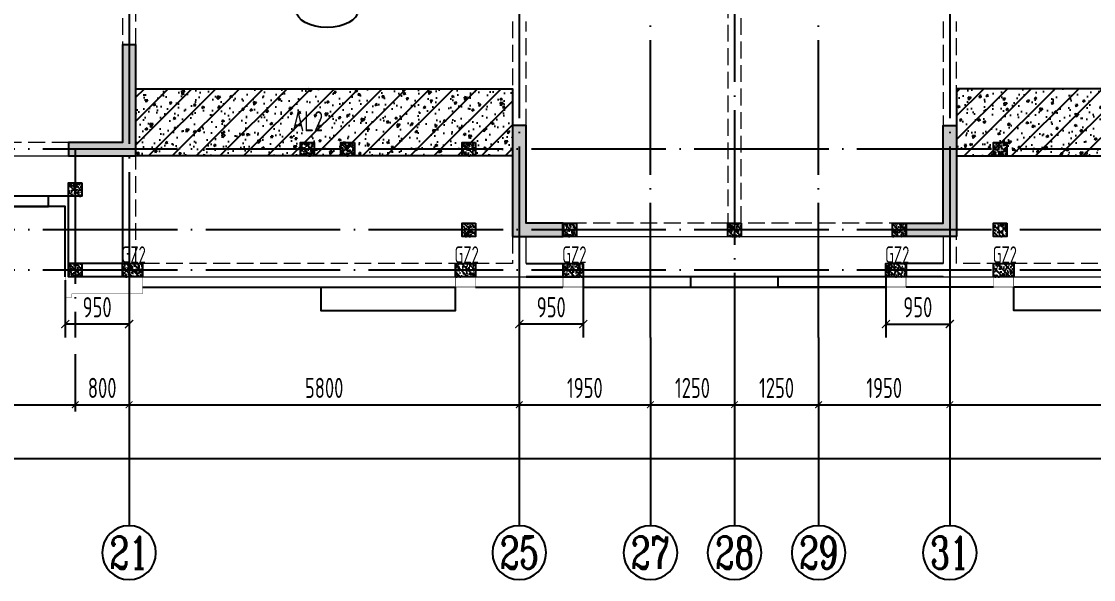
# Model space of a CAD drawing. Extents: x -812054 to 22247, y -644080 to 1003627.
# Drawn here: x -341756 to -325820, y -231960 to -223660 of the extents above; entities that cross this region are included whole.
import ezdxf
from ezdxf.enums import TextEntityAlignment as Align

# ---------------------------------------------------------------- set-up
doc = ezdxf.new("R2010")
doc.units = 0
doc.header["$LTSCALE"] = 1000
for name, pattern in [('DASH', [0.35, 0.25, -0.1]), ('DASHED', [0.75, 0.5, -0.25]), ('DOTE', [2.42, 2, -0.2, 0.02, -0.2])]:
    doc.linetypes.add(name, pattern=pattern)
doc.layers.get('0').update_dxf_attribs({"linetype": 'CONTINUOUS'})
doc.layers.get('DEFPOINTS').update_dxf_attribs({"linetype": 'CONTINUOUS'})
for name, color, linetype in [('A-AXIS', 1, 'CONTINUOUS'), ('A-DOTE', 10, 'DOTE'), ('AXIS_NUM', 7, 'CONTINUOUS'), ('BEAM', 4, 'DASHED'), ('BEAM_CON', 4, 'CONTINUOUS'), ('ROOF', 183, 'CONTINUOUS'), ('S-B板标注', 3, 'CONTINUOUS'), ('S-B板边线', 2, 'CONTINUOUS'), ('S-L主梁线', 4, 'DASH'), ('S-Q墙填充', 252, 'CONTINUOUS'), ('S-Q墙实线', 6, 'CONTINUOUS'), ('S-Q墙标注', 3, 'CONTINUOUS'), ('S-Y一般标注', 3, 'CONTINUOUS'), ('S-构造柱', 212, 'CONTINUOUS'), ('S-构造柱编号', 130, 'CONTINUOUS'), ('TEXT', 2, 'CONTINUOUS'), ('看线', 251, 'CONTINUOUS')]:
    doc.layers.add(name, color=color, linetype=linetype)
doc.layers.add('配箍校核', color=34, linetype='CONTINUOUS', plot=False)
doc.styles.add('TSSD_Axis', font='complex.shx', dxfattribs={"width": 0.7, "bigfont": 'hztxt.shx'})
doc.styles.add('TSSD_DIMENSION', font='Tssdeng.shx', dxfattribs={"width": 0.7, "bigfont": 'tssdchn.shx'})
doc.styles.add('TSSD_REIN', font='tssdeng.shx', dxfattribs={"width": 0.7, "height": 300, "bigfont": 'tssdchn.shx'})
doc.styles.add('结构文字', font='zstxt.shx', dxfattribs={"width": 0.7, "bigfont": 'zshz.shx'})
doc.dimstyles.new('STRUCK', dxfattribs={"dimtxt": 400, "dimasz": 121, "dimexe": 200, "dimexo": 150, "dimgap": 115, "dimtad": 1, "dimdec": 0, "dimdsep": 46, "dimtxsty": '结构文字', "dimblk": 'ARCHTICK', "dimcen": 400, "dimclrd": 3, "dimclre": 3, "dimclrt": 7, "dimadec": 0, "dimazin": 0, "dimtfac": 1, "dimtdec": 0, "dimtix": 1, "dimtmove": 2, "dimatfit": 3, "dimldrblk": '_DIMX', "dimfxl": 1, "dimtolj": 1, "dimtzin": 0, "dimarcsym": 0})
doc.dimstyles.new('TSSD_100_100', dxfattribs={"dimtxt": 300, "dimasz": 100, "dimexe": 100, "dimexo": 250, "dimgap": 100, "dimtad": 1, "dimdec": 0, "dimzin": 0, "dimdsep": 46, "dimtxsty": 'TSSD_DIMENSION', "dimblk": 'ARCHTICK', "dimcen": 0, "dimdle": 100, "dimclrt": 7, "dimadec": 0, "dimazin": 0, "dimtfac": 1, "dimtdec": 0, "dimtix": 1, "dimtmove": 2, "dimatfit": 3, "dimldrblk": 'ARCHTICK', "dimfxl": 1, "dimtolj": 1, "dimtzin": 0, "dimarcsym": 0})

# ---------------------------------------------------------------- blocks, each defined once
blk = doc.blocks.new('ts_axno')
at = {"color": 0, "linetype": 'ByBlock', "lineweight": -2}
blk.add_circle((0, 0), 0.5, dxfattribs=at)
at = {"color": 0, "linetype": 'ByBlock', "lineweight": -2, "style": 'TSSD_Axis', "width": 0.7}
blk.add_attdef('A', text='', height=0.6, dxfattribs=at).set_placement((0, 0), align=Align.MIDDLE_CENTER)
blk = doc.blocks.new('_ArchTick')
at = {"color": 0, "linetype": 'ByBlock', "const_width": 0.15}
blk.add_lwpolyline([(-0.5, -0.5), (0.5, 0.5)], dxfattribs=at)
blk = doc.blocks.new('*D108')
at = {"layer": 'DEFPOINTS', "color": 0, "transparency": 16777216}
for p in [(32300, 3600), (33100, 3600), (33100, 2600)]:
    blk.add_point(p, dxfattribs=at)
at = {"layer": 'S-Y一般标注', "color": 0, "lineweight": -2, "transparency": 16777216}
for p, q in [((32300, 3350), (32300, 2500)), ((33100, 3350), (33100, 2500)), ((32200, 2600), (33200, 2600))]:
    blk.add_line(p, q, dxfattribs=at)
at = {"layer": 'S-Y一般标注', "color": 0, "lineweight": -2, "transparency": 16777216, "xscale": 100, "yscale": 100, "zscale": 100, "rotation": 180}
blk.add_blockref('_ArchTick', (32300, 2600), dxfattribs=at)
at = {"layer": 'S-Y一般标注', "color": 0, "lineweight": -2, "transparency": 16777216, "xscale": 100, "yscale": 100, "zscale": 100}
blk.add_blockref('_ArchTick', (33100, 2600), dxfattribs=at)
at = {"layer": 'S-Y一般标注', "color": 7, "transparency": 16777216, "insert": (32700, 2850), "char_height": 300, "attachment_point": 5, "style": 'TSSD_DIMENSION'}
blk.add_mtext('\\A1;800', dxfattribs=at)
blk = doc.blocks.new('*D109')
at = {"layer": 'DEFPOINTS', "color": 0, "transparency": 16777216}
for p in [(33100, 3600), (38900, 3600), (38900, 2600)]:
    blk.add_point(p, dxfattribs=at)
at = {"layer": 'S-Y一般标注', "color": 0, "lineweight": -2, "transparency": 16777216}
for p, q in [((33100, 3350), (33100, 2500)), ((38900, 3350), (38900, 2500)), ((33000, 2600), (39000, 2600))]:
    blk.add_line(p, q, dxfattribs=at)
at = {"layer": 'S-Y一般标注', "color": 0, "lineweight": -2, "transparency": 16777216, "xscale": 100, "yscale": 100, "zscale": 100, "rotation": 180}
blk.add_blockref('_ArchTick', (33100, 2600), dxfattribs=at)
at = {"layer": 'S-Y一般标注', "color": 0, "lineweight": -2, "transparency": 16777216, "xscale": 100, "yscale": 100, "zscale": 100}
blk.add_blockref('_ArchTick', (38900, 2600), dxfattribs=at)
at = {"layer": 'S-Y一般标注', "color": 7, "transparency": 16777216, "insert": (36000, 2850), "char_height": 300, "attachment_point": 5, "style": 'TSSD_DIMENSION'}
blk.add_mtext('\\A1;5800', dxfattribs=at)
blk = doc.blocks.new('*D110')
at = {"layer": 'DEFPOINTS', "color": 0, "transparency": 16777216}
for p in [(43350, 3600), (45300, 3600), (45300, 2600)]:
    blk.add_point(p, dxfattribs=at)
at = {"layer": 'S-Y一般标注', "color": 0, "lineweight": -2, "transparency": 16777216}
for p, q in [((43350, 3350), (43350, 2500)), ((45300, 3350), (45300, 2500)), ((43250, 2600), (45400, 2600))]:
    blk.add_line(p, q, dxfattribs=at)
at = {"layer": 'S-Y一般标注', "color": 0, "lineweight": -2, "transparency": 16777216, "xscale": 100, "yscale": 100, "zscale": 100, "rotation": 180}
blk.add_blockref('_ArchTick', (43350, 2600), dxfattribs=at)
at = {"layer": 'S-Y一般标注', "color": 0, "lineweight": -2, "transparency": 16777216, "xscale": 100, "yscale": 100, "zscale": 100}
blk.add_blockref('_ArchTick', (45300, 2600), dxfattribs=at)
at = {"layer": 'S-Y一般标注', "color": 7, "transparency": 16777216, "insert": (44325, 2850), "char_height": 300, "attachment_point": 5, "style": 'TSSD_DIMENSION'}
blk.add_mtext('\\A1;1950', dxfattribs=at)
blk = doc.blocks.new('*D111')
at = {"layer": 'DEFPOINTS', "color": 0, "transparency": 16777216}
for p in [(45300, 3600), (51100, 3600), (51100, 2600)]:
    blk.add_point(p, dxfattribs=at)
at = {"layer": 'S-Y一般标注', "color": 0, "lineweight": -2, "transparency": 16777216}
for p, q in [((45300, 3350), (45300, 2500)), ((51100, 3350), (51100, 2500)), ((45200, 2600), (51200, 2600))]:
    blk.add_line(p, q, dxfattribs=at)
at = {"layer": 'S-Y一般标注', "color": 0, "lineweight": -2, "transparency": 16777216, "xscale": 100, "yscale": 100, "zscale": 100, "rotation": 180}
blk.add_blockref('_ArchTick', (45300, 2600), dxfattribs=at)
at = {"layer": 'S-Y一般标注', "color": 0, "lineweight": -2, "transparency": 16777216, "xscale": 100, "yscale": 100, "zscale": 100}
blk.add_blockref('_ArchTick', (51100, 2600), dxfattribs=at)
at = {"layer": 'S-Y一般标注', "color": 7, "transparency": 16777216, "insert": (48200, 2850), "char_height": 300, "attachment_point": 5, "style": 'TSSD_DIMENSION'}
blk.add_mtext('\\A1;5800', dxfattribs=at)
blk = doc.blocks.new('*D114')
at = {"layer": 'DEFPOINTS', "color": 0, "transparency": 16777216}
for p in [(4600, 3600), (54600, 3600), (54600, 1800)]:
    blk.add_point(p, dxfattribs=at)
at = {"layer": 'S-Y一般标注', "color": 0, "lineweight": -2, "transparency": 16777216}
for p, q in [((4600, 3350), (4600, 1700)), ((54600, 3350), (54600, 1700)), ((4500, 1800), (54700, 1800))]:
    blk.add_line(p, q, dxfattribs=at)
at = {"layer": 'S-Y一般标注', "color": 0, "lineweight": -2, "transparency": 16777216, "xscale": 100, "yscale": 100, "zscale": 100, "rotation": 180}
blk.add_blockref('_ArchTick', (4600, 1800), dxfattribs=at)
at = {"layer": 'S-Y一般标注', "color": 0, "lineweight": -2, "transparency": 16777216, "xscale": 100, "yscale": 100, "zscale": 100}
blk.add_blockref('_ArchTick', (54600, 1800), dxfattribs=at)
at = {"layer": 'S-Y一般标注', "color": 7, "transparency": 16777216, "insert": (29600, 2050), "char_height": 300, "attachment_point": 5, "style": 'TSSD_DIMENSION'}
blk.add_mtext('\\A1;50000', dxfattribs=at)
blk = doc.blocks.new('*D117')
at = {"layer": 'DEFPOINTS', "color": 0, "transparency": 16777216}
for p in [(29600, 3600), (32300, 3600), (32300, 2600)]:
    blk.add_point(p, dxfattribs=at)
at = {"layer": 'S-Y一般标注', "color": 0, "lineweight": -2, "transparency": 16777216}
for p, q in [((29600, 3350), (29600, 2500)), ((32300, 3350), (32300, 2500)), ((29500, 2600), (32400, 2600))]:
    blk.add_line(p, q, dxfattribs=at)
at = {"layer": 'S-Y一般标注', "color": 0, "lineweight": -2, "transparency": 16777216, "xscale": 100, "yscale": 100, "zscale": 100, "rotation": 180}
blk.add_blockref('_ArchTick', (29600, 2600), dxfattribs=at)
at = {"layer": 'S-Y一般标注', "color": 0, "lineweight": -2, "transparency": 16777216, "xscale": 100, "yscale": 100, "zscale": 100}
blk.add_blockref('_ArchTick', (32300, 2600), dxfattribs=at)
at = {"layer": 'S-Y一般标注', "color": 7, "transparency": 16777216, "insert": (30950, 2850), "char_height": 300, "attachment_point": 5, "style": 'TSSD_DIMENSION'}
blk.add_mtext('\\A1;2700', dxfattribs=at)
blk = doc.blocks.new('*D118')
at = {"layer": 'DEFPOINTS', "color": 0, "transparency": 16777216}
for p in [(38900, 3600), (40850, 3600), (40850, 2600)]:
    blk.add_point(p, dxfattribs=at)
at = {"layer": 'S-Y一般标注', "color": 0, "lineweight": -2, "transparency": 16777216}
for p, q in [((38900, 3350), (38900, 2500)), ((40850, 3350), (40850, 2500)), ((38800, 2600), (40950, 2600))]:
    blk.add_line(p, q, dxfattribs=at)
at = {"layer": 'S-Y一般标注', "color": 0, "lineweight": -2, "transparency": 16777216, "xscale": 100, "yscale": 100, "zscale": 100, "rotation": 180}
blk.add_blockref('_ArchTick', (38900, 2600), dxfattribs=at)
at = {"layer": 'S-Y一般标注', "color": 0, "lineweight": -2, "transparency": 16777216, "xscale": 100, "yscale": 100, "zscale": 100}
blk.add_blockref('_ArchTick', (40850, 2600), dxfattribs=at)
at = {"layer": 'S-Y一般标注', "color": 7, "transparency": 16777216, "insert": (39875, 2850), "char_height": 300, "attachment_point": 5, "style": 'TSSD_DIMENSION'}
blk.add_mtext('\\A1;1950', dxfattribs=at)
blk = doc.blocks.new('*D135')
at = {"layer": 'DEFPOINTS', "color": 0, "transparency": 16777216}
for p in [(40850, 3600), (42100, 3600), (42100, 2600)]:
    blk.add_point(p, dxfattribs=at)
at = {"layer": 'S-Y一般标注', "color": 0, "lineweight": -2, "transparency": 16777216}
for p, q in [((40850, 3350), (40850, 2500)), ((42100, 3350), (42100, 2500)), ((40750, 2600), (42200, 2600))]:
    blk.add_line(p, q, dxfattribs=at)
at = {"layer": 'S-Y一般标注', "color": 0, "lineweight": -2, "transparency": 16777216, "xscale": 100, "yscale": 100, "zscale": 100, "rotation": 180}
blk.add_blockref('_ArchTick', (40850, 2600), dxfattribs=at)
at = {"layer": 'S-Y一般标注', "color": 0, "lineweight": -2, "transparency": 16777216, "xscale": 100, "yscale": 100, "zscale": 100}
blk.add_blockref('_ArchTick', (42100, 2600), dxfattribs=at)
at = {"layer": 'S-Y一般标注', "color": 7, "transparency": 16777216, "insert": (41475, 2850), "char_height": 300, "attachment_point": 5, "style": 'TSSD_DIMENSION'}
blk.add_mtext('\\A1;1250', dxfattribs=at)
blk = doc.blocks.new('*D136')
at = {"layer": 'DEFPOINTS', "color": 0, "transparency": 16777216}
for p in [(42100, 3600), (43350, 3600), (43350, 2600)]:
    blk.add_point(p, dxfattribs=at)
at = {"layer": 'S-Y一般标注', "color": 0, "lineweight": -2, "transparency": 16777216}
for p, q in [((42100, 3350), (42100, 2500)), ((43350, 3350), (43350, 2500)), ((42000, 2600), (43450, 2600))]:
    blk.add_line(p, q, dxfattribs=at)
at = {"layer": 'S-Y一般标注', "color": 0, "lineweight": -2, "transparency": 16777216, "xscale": 100, "yscale": 100, "zscale": 100, "rotation": 180}
blk.add_blockref('_ArchTick', (42100, 2600), dxfattribs=at)
at = {"layer": 'S-Y一般标注', "color": 0, "lineweight": -2, "transparency": 16777216, "xscale": 100, "yscale": 100, "zscale": 100}
blk.add_blockref('_ArchTick', (43350, 2600), dxfattribs=at)
at = {"layer": 'S-Y一般标注', "color": 7, "transparency": 16777216, "insert": (42725, 2850), "char_height": 300, "attachment_point": 5, "style": 'TSSD_DIMENSION'}
blk.add_mtext('\\A1;1250', dxfattribs=at)
blk = doc.blocks.new('20210729.03492876')
at = {"color": 30, "const_width": 8}
for points in [[(27850, 500), (27850, 200), (27950, 200), (27950, 250), (29000, 250), (29000, 500)], [(33650, 500), (33650, 350), (33950, 350), (33950, 500)], [(35250, 500), (35250, 350), (35550, 350), (35550, 500)], [(40350, 500), (40350, 350), (40050, 350), (40050, 500)], [(41950, 500), (41950, 350), (41650, 350), (41650, 500)]]:
    blk.add_lwpolyline(points, dxfattribs=at)
at = {"layer": '看线', "color": 202, "ltscale": 0.5}
for points in [[(25800, 1700), (25800, 1550), (27600, 1550), (27600, 1700)], [(27850, 500), (27850, 1550), (25300, 1550)], [(35550, 500), (35550, 350), (37150, 350), (37150, 500)], [(40050, 500), (40050, 350), (38450, 350), (38450, 500)], [(29000, 350), (33650, 350)], [(31650, 350), (31650, 0), (33650, 0), (33650, 350)], [(33950, 350), (35250, 350)], [(35550, 350), (40050, 350)], [(41650, 350), (40350, 350)], [(43950, 350), (43950, 0), (41950, 0), (41950, 350)], [(46600, 350), (41950, 350)]]:
    blk.add_lwpolyline(points, dxfattribs=at)
blk = doc.blocks.new('20210729.04150611')
at = {"layer": 'S-B板边线'}
for points in [[(-3155, -31893), (-3955, -31893), (-3955, -30693), (-9155, -30693), (-9155, -31893), (-9955, -31893), (-9955, -31892)], [(9045, -31892), (9045, -31892), (2845, -31892)]]:
    blk.add_lwpolyline(points, dxfattribs=at)
blk = doc.blocks.new('20210807.15313138')
at = {"layer": 'S-Q墙填充'}
h = blk.add_hatch(color=252, dxfattribs=at)
h.dxf.hatch_style = 1
h.paths.add_polyline_path([(88716, 58840), (88616, 58840), (88616, 58640), (88716, 58640), (89616, 58640), (89616, 60290), (89416, 60290), (89416, 58840)])
h = blk.add_hatch(color=252, dxfattribs=at)
h.dxf.hatch_style = 1
h.paths.add_polyline_path([(95216, 57440), (95966, 57440), (95966, 57640), (95416, 57640), (95416, 59090), (95216, 59090)])
h = blk.add_hatch(color=252, dxfattribs=at)
h.dxf.hatch_style = 1
h.paths.add_polyline_path([(101816, 57440), (101066, 57440), (101066, 57640), (101616, 57640), (101616, 58740), (101616, 59090), (101816, 59090), (101816, 58740)])
at = {"layer": 'BEAM_CON'}
for p, q in [((89416, 58640), (89416, 57040)), ((88616, 57040), (88616, 56840)), ((89416, 57040), (88616, 57040)), ((95416, 57040), (96216, 57040)), ((96216, 56840), (96216, 57040)), ((101616, 57040), (100816, 57040)), ((100816, 56840), (100816, 57040)), ((89416, 56840), (88616, 56840)), ((95416, 56840), (96216, 56840)), ((101616, 56840), (100816, 56840))]:
    blk.add_line(p, q, dxfattribs=at)
at = {"layer": 'S-L主梁线', "linetype": 'DASH', "lineweight": 18}
for p, q in [((89416, 63140), (89416, 60290)), ((89616, 60290), (89616, 63140)), ((98416, 61640), (98416, 57640)), ((98616, 57640), (98616, 61640)), ((95216, 60640), (95216, 59090)), ((95416, 59090), (95416, 60640)), ((101616, 60640), (101616, 59090)), ((101816, 59090), (101816, 60640)), ((88616, 58840), (86116, 58840)), ((89616, 57040), (89616, 58640)), ((98416, 57640), (95966, 57640)), ((101066, 57640), (98616, 57640)), ((95216, 57440), (95216, 57040)), ((101816, 57040), (101816, 57440)), ((95216, 57040), (89616, 57040)), ((107416, 57040), (101816, 57040))]:
    blk.add_line(p, q, dxfattribs=at)
at = {"layer": 'S-L主梁线', "linetype": 'ByBlock', "lineweight": 18}
for p, q in [((86016, 58640), (88616, 58640)), ((95416, 57040), (95416, 57440)), ((95966, 57440), (98516, 57440)), ((98516, 57440), (101066, 57440)), ((101616, 57440), (101616, 57040)), ((89416, 56840), (95416, 56840)), ((101616, 56840), (107616, 56840))]:
    blk.add_line(p, q, dxfattribs=at)
at = {"layer": 'S-Q墙实线'}
for points in [[(88716, 58840), (88616, 58840), (88616, 58640), (88716, 58640), (89616, 58640), (89616, 60290), (89416, 60290), (89416, 58840)], [(95216, 57440), (95966, 57440), (95966, 57640), (95416, 57640), (95416, 59090), (95216, 59090)], [(101816, 57440), (101066, 57440), (101066, 57640), (101616, 57640), (101616, 58740), (101616, 59090), (101816, 59090), (101816, 58740)]]:
    blk.add_lwpolyline(points, close=True, dxfattribs=at)
blk = doc.blocks.new('20210730.02141516')
at = {"layer": 'S-构造柱'}
h = blk.add_hatch(dxfattribs=at)
h.set_pattern_fill('ARMORED', color=256, scale=15, angle=-90, style=0)
h.set_pattern_definition([(320, (-154189.41, 3278673.45), (-9.4128202, -107.5890274), [11.25, -123.75]), (265, (-154189.41, 3278673.45), (112.82882, 20.8127), [9, -99]), (10.4514, (-154190.19, 3278664.49), (103.4159313, -86.7764073), [9.5610285, -105.1713168]), (316.1842, (-154159.41, 3278673.45), (-24.827852, -160.0861573), [16.875, -185.625]), (6.6356, (-154161.48, 3278660.11), (146.117681, -140.199406), [14.341543, -157.75695]), (261.1842, (-154159.41, 3278673.45), (146.11779, -140.199292), [13.5, -148.5]), (291, (-154166.91, 3278658.45), (-60.3928336, -89.5360578), [11.25, -123.75]), (236, (-154166.91, 3278658.45), (108.7725068, -36.4972998), [9, -99]), (341.4514, (-154171.94, 3278650.99), (48.3795745, -126.0333943), [9.5610285, -105.1713168]), (307.5, (-154189.41, 3278673.454), (49.93407807, -1.8239783), [0, -97.8, 0, -100.5, 0, -99.375]), (277.5, (-154189.41, 3278673.454), (59.1617568, -39.4604306), [0, -57.3, 0, -95.55, 0, -37.875]), (237.5, (-154189.41, 3278706.904), (-3.38323076, -80.07336543), [0, -37.5, 0, -117, 0, -155.25]), (227.5, (-154189.41, 3278721.904), (15.0157473, -87.4779254), [0, -48.75, 0, -77.7, 0, -110.25]), (315, (-154189.41, 3278673.454), (53.0330086, 53.0330086), [])])
h.paths.add_polyline_path([(200, 200), (200, 0), (0, 0), (0, 200)])
blk.add_lwpolyline([(200, 200), (200, 0), (0, 0), (0, 200)], close=True, dxfattribs=at)
blk = doc.blocks.new('20210809.18224761')
at = {"layer": 'S-构造柱'}
h = blk.add_hatch(dxfattribs=at)
h.set_pattern_fill('ARMORED', color=256, scale=15, angle=-90, style=0)
h.set_pattern_definition([(320, (-154189.41, 3278673.45), (-9.4128202, -107.5890274), [11.25, -123.75]), (265, (-154189.41, 3278673.45), (112.82882, 20.8127), [9, -99]), (10.4514, (-154190.19, 3278664.49), (103.4159313, -86.7764073), [9.5610285, -105.1713168]), (316.1842, (-154159.41, 3278673.45), (-24.827852, -160.0861573), [16.875, -185.625]), (6.6356, (-154161.48, 3278660.11), (146.117681, -140.199406), [14.341543, -157.75695]), (261.1842, (-154159.41, 3278673.45), (146.11779, -140.199292), [13.5, -148.5]), (291, (-154166.91, 3278658.45), (-60.3928336, -89.5360578), [11.25, -123.75]), (236, (-154166.91, 3278658.45), (108.7725068, -36.4972998), [9, -99]), (341.4514, (-154171.94, 3278650.99), (48.3795745, -126.0333943), [9.5610285, -105.1713168]), (307.5, (-154189.41, 3278673.454), (49.93407807, -1.8239783), [0, -97.8, 0, -100.5, 0, -99.375]), (277.5, (-154189.41, 3278673.454), (59.1617568, -39.4604306), [0, -57.3, 0, -95.55, 0, -37.875]), (237.5, (-154189.41, 3278706.904), (-3.38323076, -80.07336543), [0, -37.5, 0, -117, 0, -155.25]), (227.5, (-154189.41, 3278721.904), (15.0157473, -87.4779254), [0, -48.75, 0, -77.7, 0, -110.25]), (315, (-154189.41, 3278673.454), (53.0330086, 53.0330086), [])])
h.paths.add_polyline_path([(300, 200), (300, 0), (0, 0), (0, 200)])
blk.add_lwpolyline([(300, 200), (300, 0), (0, 0), (0, 200)], close=True, dxfattribs=at)
blk = doc.blocks.new('20210809.18235135')
at = {"layer": '配箍校核'}
blk.add_blockref('20210809.18224761', (12, 0), dxfattribs=at)
at = {"layer": 'S-构造柱编号', "color": 2, "linetype": 'ByBlock', "style": 'TSSD_REIN', "width": 0.65}
blk.add_text('GZ2', height=250, dxfattribs=at).set_placement((0, 206, 0))
blk = doc.blocks.new('20210809.18285270')
at = {"layer": 'ROOF'}
for p in [(31150, 1800), (31750, 1800), (33550, 1800), (41450, 1800), (35050, 600), (39950, 600)]:
    blk.add_blockref('20210730.02141516', p, dxfattribs=at)
at = {"layer": 'ROOF', "rotation": 359.9999999538236}
for p in [(27700, 1200), (33550, 600), (37500, 600), (41450, 600), (27700, 0)]:
    blk.add_blockref('20210730.02141516', p, dxfattribs=at)
at = {"layer": '配箍校核'}
for p in [(28488, 0), (33438, 0), (35039, 0), (39838, 0), (41438, 0)]:
    blk.add_blockref('20210809.18235135', p, dxfattribs=at)
blk = doc.blocks.new('*D1299')
at = {"layer": 'DEFPOINTS', "color": 0, "transparency": 16777216}
for p in [(-328907, -227360), (-327956, -227360), (-327956, -228160)]:
    blk.add_point(p, dxfattribs=at)
at = {"layer": 'S-Q墙标注', "color": 3, "lineweight": -2, "transparency": 16777216}
for p, q in [((-328907, -227510), (-328907, -228360)), ((-327956, -227510), (-327956, -228360)), ((-328907, -228160), (-327956, -228160))]:
    blk.add_line(p, q, dxfattribs=at)
at = {"layer": 'S-Q墙标注', "color": 3, "lineweight": -2, "transparency": 16777216, "xscale": 121, "yscale": 121, "zscale": 121, "rotation": 180}
blk.add_blockref('_ArchTick', (-328907, -228160), dxfattribs=at)
at = {"layer": 'S-Q墙标注', "color": 3, "lineweight": -2, "transparency": 16777216, "xscale": 121, "yscale": 121, "zscale": 121}
blk.add_blockref('_ArchTick', (-327956, -228160), dxfattribs=at)
at = {"layer": 'S-Q墙标注', "color": 7, "transparency": 16777216, "insert": (-328432, -227910), "char_height": 300, "attachment_point": 5, "style": 'TSSD_REIN'}
blk.add_mtext('\\A1;950', dxfattribs=at)
blk = doc.blocks.new('_DIMX')
blk.add_line((-150, 0), (150, 0))
at = {"const_width": 50}
blk.add_lwpolyline([(-70, -70), (70, 70)], dxfattribs=at)
blk = doc.blocks.new('*D1300')
at = {"layer": 'DEFPOINTS', "color": 0, "transparency": 16777216}
for p in [(-341106, -227360), (-340156, -227360), (-341106, -228160)]:
    blk.add_point(p, dxfattribs=at)
at = {"layer": 'S-Q墙标注', "color": 3, "lineweight": -2, "transparency": 16777216}
for p, q in [((-341106, -227510), (-341106, -228360)), ((-340156, -227510), (-340156, -228360)), ((-340156, -228160), (-341106, -228160))]:
    blk.add_line(p, q, dxfattribs=at)
at = {"layer": 'S-Q墙标注', "color": 3, "lineweight": -2, "transparency": 16777216, "xscale": 121, "yscale": 121, "zscale": 121, "rotation": 180}
blk.add_blockref('_ArchTick', (-341106, -228160), dxfattribs=at)
at = {"layer": 'S-Q墙标注', "color": 3, "lineweight": -2, "transparency": 16777216, "xscale": 121, "yscale": 121, "zscale": 121}
blk.add_blockref('_ArchTick', (-340156, -228160), dxfattribs=at)
at = {"layer": 'S-Q墙标注', "color": 7, "transparency": 16777216, "insert": (-340631, -227910), "char_height": 300, "attachment_point": 5, "style": 'TSSD_REIN'}
blk.add_mtext('\\A1;950', dxfattribs=at)
blk = doc.blocks.new('*D1309')
at = {"layer": 'DEFPOINTS', "color": 0, "transparency": 16777216}
for p in [(-334356, -227360), (-333406, -227360), (-334356, -228160)]:
    blk.add_point(p, dxfattribs=at)
at = {"layer": 'S-Q墙标注', "color": 3, "lineweight": -2, "transparency": 16777216}
for p, q in [((-334356, -227510), (-334356, -228360)), ((-333406, -227510), (-333406, -228360)), ((-333406, -228160), (-334356, -228160))]:
    blk.add_line(p, q, dxfattribs=at)
at = {"layer": 'S-Q墙标注', "color": 3, "lineweight": -2, "transparency": 16777216, "xscale": 121, "yscale": 121, "zscale": 121, "rotation": 180}
blk.add_blockref('_ArchTick', (-334356, -228160), dxfattribs=at)
at = {"layer": 'S-Q墙标注', "color": 3, "lineweight": -2, "transparency": 16777216, "xscale": 121, "yscale": 121, "zscale": 121}
blk.add_blockref('_ArchTick', (-333406, -228160), dxfattribs=at)
at = {"layer": 'S-Q墙标注', "color": 7, "transparency": 16777216, "insert": (-333881, -227910), "char_height": 300, "attachment_point": 5, "style": 'TSSD_REIN'}
blk.add_mtext('\\A1;950', dxfattribs=at)
blk = doc.blocks.new('20210726.16350016')
at = {"layer": 'A-AXIS'}
for p, q in [((33100, 3600), (33100, 800)), ((38900, 3600.1), (38900, 800.1)), ((40850, 3600), (40850, 800)), ((42100, 3600), (42100, 800)), ((43350, 3600), (43350, 800)), ((45300, 3600), (45300, 800))]:
    blk.add_line(p, q, dxfattribs=at)
at = {"layer": 'A-DOTE'}
for p, q in [((38900.2, 13700), (38900, 3600)), ((45299.8, 13700), (45300, 3600)), ((40850, 3600), (40850, 11500)), ((43350, 3600), (43350, 11500)), ((33100, 10900), (33100, 3600)), ((42100, 9400), (42100, 3600)), ((55600, 6400), (3600, 6400)), ((32300, 6400), (32300, 3600)), ((55600, 5200), (3600, 5200)), ((55600, 4600), (3600, 4600))]:
    blk.add_line(p, q, dxfattribs=at)
at = {"layer": 'A-AXIS'}
ref = blk.add_blockref('ts_axno', (33100, 400), dxfattribs=dict(at, xscale=-800, yscale=800, zscale=800, rotation=180))
ref.add_attrib('13', '21', dxfattribs={"layer": 'AXIS_NUM', "height": 480, "style": 'TSSD_Axis', "width": 0.7}).set_placement((33100, 400), align=Align.MIDDLE_CENTER)
ref = blk.add_blockref('ts_axno', (38900, 400.1), dxfattribs=dict(at, xscale=-800, yscale=800, zscale=800, rotation=180))
ref.add_attrib('17', '25', dxfattribs={"layer": 'AXIS_NUM', "height": 480, "style": 'TSSD_Axis', "width": 0.7}).set_placement((38900, 400.1), align=Align.MIDDLE_CENTER)
ref = blk.add_blockref('ts_axno', (40850, 400), dxfattribs=dict(at, xscale=-800, yscale=800, zscale=800, rotation=180))
ref.add_attrib('19', '27', dxfattribs={"layer": 'AXIS_NUM', "height": 480, "style": 'TSSD_Axis', "width": 0.7}).set_placement((40850, 400), align=Align.MIDDLE_CENTER)
ref = blk.add_blockref('ts_axno', (42100, 400), dxfattribs=dict(at, xscale=-800, yscale=800, zscale=800, rotation=180))
ref.add_attrib('19', '28', dxfattribs={"layer": 'AXIS_NUM', "height": 480, "style": 'TSSD_Axis', "width": 0.7}).set_placement((42100, 400), align=Align.MIDDLE_CENTER)
ref = blk.add_blockref('ts_axno', (43350, 400), dxfattribs=dict(at, xscale=-800, yscale=800, zscale=800, rotation=180))
ref.add_attrib('19', '29', dxfattribs={"layer": 'AXIS_NUM', "height": 480, "style": 'TSSD_Axis', "width": 0.7}).set_placement((43350, 400), align=Align.MIDDLE_CENTER)
ref = blk.add_blockref('ts_axno', (45300, 400), dxfattribs=dict(at, xscale=-800, yscale=800, zscale=800, rotation=180))
ref.add_attrib('19', '31', dxfattribs={"layer": 'AXIS_NUM', "height": 480, "style": 'TSSD_Axis', "width": 0.7}).set_placement((45300, 400), align=Align.MIDDLE_CENTER)
at = {"layer": 'S-Y一般标注'}
for base, p1, p2, picture, middle in [((54600, 1800), (4600, 3600), (54600, 3600), '*D114', (29600, 2050)), ((32300, 2600), (29600, 3600), (32300, 3600), '*D117', (30950, 2850)), ((33100, 2600), (32300, 3600), (33100, 3600), '*D108', (32700, 2850)), ((38900, 2600.1), (33100, 3600), (38900, 3600.1), '*D109', (36000, 2850.1)), ((40850, 2600.1), (38900, 3600.1), (40850, 3600.1), '*D118', (39875, 2850.1)), ((42100, 2600.1), (40850, 3600.1), (42100, 3600.1), '*D135', (41475, 2850.1)), ((43350, 2600.1), (42100, 3600.1), (43350, 3600.1), '*D136', (42725, 2850.1)), ((45300, 2600.1), (43350, 3600.1), (45300, 3600.1), '*D110', (44325, 2850.1)), ((51100, 2600), (45300, 3600), (51100, 3600), '*D111', (48200, 2850))]:
    dim = blk.add_linear_dim(base=base, p1=p1, p2=p2, dimstyle='TSSD_100_100', dxfattribs=at)
    dim.commit()
    dim.dimension.update_dxf_attribs({"geometry": picture, "text_midpoint": middle})

msp = doc.modelspace()

# ---------------------------------------------------------------- hatches: boundary and pattern name
at = {"layer": 'BEAM', "linetype": 'ByBlock'}
h = msp.add_hatch(dxfattribs=at)
h.set_pattern_fill('ARMORED', color=252, scale=50, angle=180, style=0)
h.set_pattern_definition([(230, (-557727.6, 1688761.2), (-358.63009, 31.376067), [37.5, -412.5]), (175, (-557727.6, 1688761.2), (69.37567, -376.09607), [30, -330]), (280.4514, (-557757.5, 1688763.8), (-289.25469, -344.71977), [31.870095, -350.571056]), (226.1842, (-557727.6, 1688661.2), (-533.62052, 82.75951), [56.25, -618.75]), (276.6356, (-557772.07, 1688668.1), (-467.33135, -487.05894), [47.80514, -525.8565]), (171.1842, (-557727.6, 1688661.2), (-467.33097, -487.0593), [45, -495]), (201, (-557777.6, 1688686.2), (-298.453526, 201.309445), [37.5, -412.5]), (146, (-557777.6, 1688686.2), (-121.657666, -362.57502), [30, -330]), (251.4514, (-557802.47, 1688702.98), (-420.111314, -161.26525), [31.870095, -350.571056]), (217.5, (-557727.6, 1688761.2), (-6.079928, -166.446927), [0, -326, 0, -335, 0, -331.25]), (187.5, (-557727.6, 1688761.2), (-131.534769, -197.205856), [0, -191, 0, -318.5, 0, -126.25]), (147.5, (-557616.1, 1688761.2), (-266.911218, 11.277436), [0, -125, 0, -390, 0, -517.5]), (137.5, (-557566.1, 1688761.2), (-291.593085, -50.05249), [0, -162.5, 0, -259, 0, -367.5]), (225, (-557727.6, 1688761.2), (176.776695, -176.776695), [])])
h.paths.add_polyline_path([(-334456.46, -225660.1), (-340056.47, -225660.1), (-340056.47, -224660.1), (-334456.46, -224660.1)])
h = msp.add_hatch(dxfattribs=at)
h.set_pattern_fill('ARMORED', color=252, scale=50, angle=180, style=0)
h.set_pattern_definition([(230, (-582727.6, 1688761.2), (-358.63009, 31.376067), [37.5, -412.5]), (175, (-582727.6, 1688761.2), (69.37567, -376.09607), [30, -330]), (280.4514, (-582757.5, 1688763.8), (-289.25469, -344.71977), [31.870095, -350.571056]), (226.1842, (-582727.6, 1688661.2), (-533.62052, 82.75951), [56.25, -618.75]), (276.6356, (-582772.07, 1688668.1), (-467.33135, -487.05894), [47.80514, -525.8565]), (171.1842, (-582727.6, 1688661.2), (-467.33097, -487.0593), [45, -495]), (201, (-582777.6, 1688686.2), (-298.453526, 201.309445), [37.5, -412.5]), (146, (-582777.6, 1688686.2), (-121.657666, -362.57502), [30, -330]), (251.4514, (-582802.47, 1688702.98), (-420.111314, -161.26525), [31.870095, -350.571056]), (217.5, (-582727.6, 1688761.2), (-6.079928, -166.446927), [0, -326, 0, -335, 0, -331.25]), (187.5, (-582727.6, 1688761.2), (-131.534769, -197.205856), [0, -191, 0, -318.5, 0, -126.25]), (147.5, (-582616.1, 1688761.2), (-266.911218, 11.277436), [0, -125, 0, -390, 0, -517.5]), (137.5, (-582566.1, 1688761.2), (-291.593085, -50.05249), [0, -162.5, 0, -259, 0, -367.5]), (225, (-582727.6, 1688761.2), (176.776695, -176.776695), [])])
h.paths.add_polyline_path([(-327856.49, -225660.1), (-322256.49, -225660.1), (-322256.49, -224660.1), (-327856.49, -224660.1)])

# ---------------------------------------------------------------- linework, layer by layer
for points in [[(-334456.46, -225660.1), (-340056.47, -225660.1), (-340056.47, -224660.1), (-334456.46, -224660.1)], [(-327856.49, -225660.1), (-322256.49, -225660.1), (-322256.49, -224660.1), (-327856.49, -224660.1)]]:
    msp.add_lwpolyline(points, close=True, dxfattribs=at)
at = {"layer": 'S-B板标注'}
msp.add_ellipse((-337213.15, -223499.48), major_axis=(-457.33, 0), ratio=0.54724159, dxfattribs=at)

# ---------------------------------------------------------------- block references
msp.add_blockref('20210729.03492876', (-368956.48, -227960.1))
at = {"layer": 'A-DOTE'}
msp.add_blockref('20210726.16350016', (-373256.48, -231960.15), dxfattribs=at)
at = {"layer": 'S-B板边线'}
msp.add_blockref('20210729.04150611', (-337101.12, -195567.57), dxfattribs=at)
at = {"layer": 'S-Q墙填充'}
msp.add_blockref('20210807.15313138', (-429672.12, -284299.65), dxfattribs=at)
at = {"layer": '配箍校核'}
msp.add_blockref('20210809.18285270', (-368756.49, -227460.27), dxfattribs=at)

# ---------------------------------------------------------------- texts
at = {"layer": 'TEXT', "color": 1, "style": 'TSSD_REIN', "width": 0.7}
msp.add_text('AL2', height=300, dxfattribs=at).set_placement((-337271.74, -225293.99, 0), align=Align.RIGHT)

# ---------------------------------------------------------------- dimensions: what is measured, and where the dimension line sits
at = {"layer": 'S-Q墙标注'}
for base, p1, p2, picture, middle in [((-341106.5, -228160.1), (-340156.48, -227360.1), (-341106.5, -227360.1), '*D1300', (-340631.49, -227910.1)), ((-334356.46, -228160.25), (-333406.44, -227360.25), (-334356.46, -227360.25), '*D1309', (-333881.45, -227910.25))]:
    dim = msp.add_linear_dim(base=base, p1=p1, p2=p2, angle=180, dimstyle='STRUCK', override={"dimtxt": 300, "dimgap": 100, "dimtxsty": 'TSSD_REIN'}, dxfattribs=at)
    dim.commit()
    dim.dimension.update_dxf_attribs({"geometry": picture, "text_midpoint": middle})
dim = msp.add_linear_dim(base=(-327956.5, -228160.1), p1=(-328906.51, -227360.1), p2=(-327956.5, -227360.1), dimstyle='STRUCK', override={"dimtxt": 300, "dimgap": 100, "dimtxsty": 'TSSD_REIN'}, dxfattribs=at)
dim.commit()
dim.dimension.update_dxf_attribs({"geometry": '*D1299', "text_midpoint": (-328431.51, -227910.1)})

doc.saveas('drawing.dxf')
